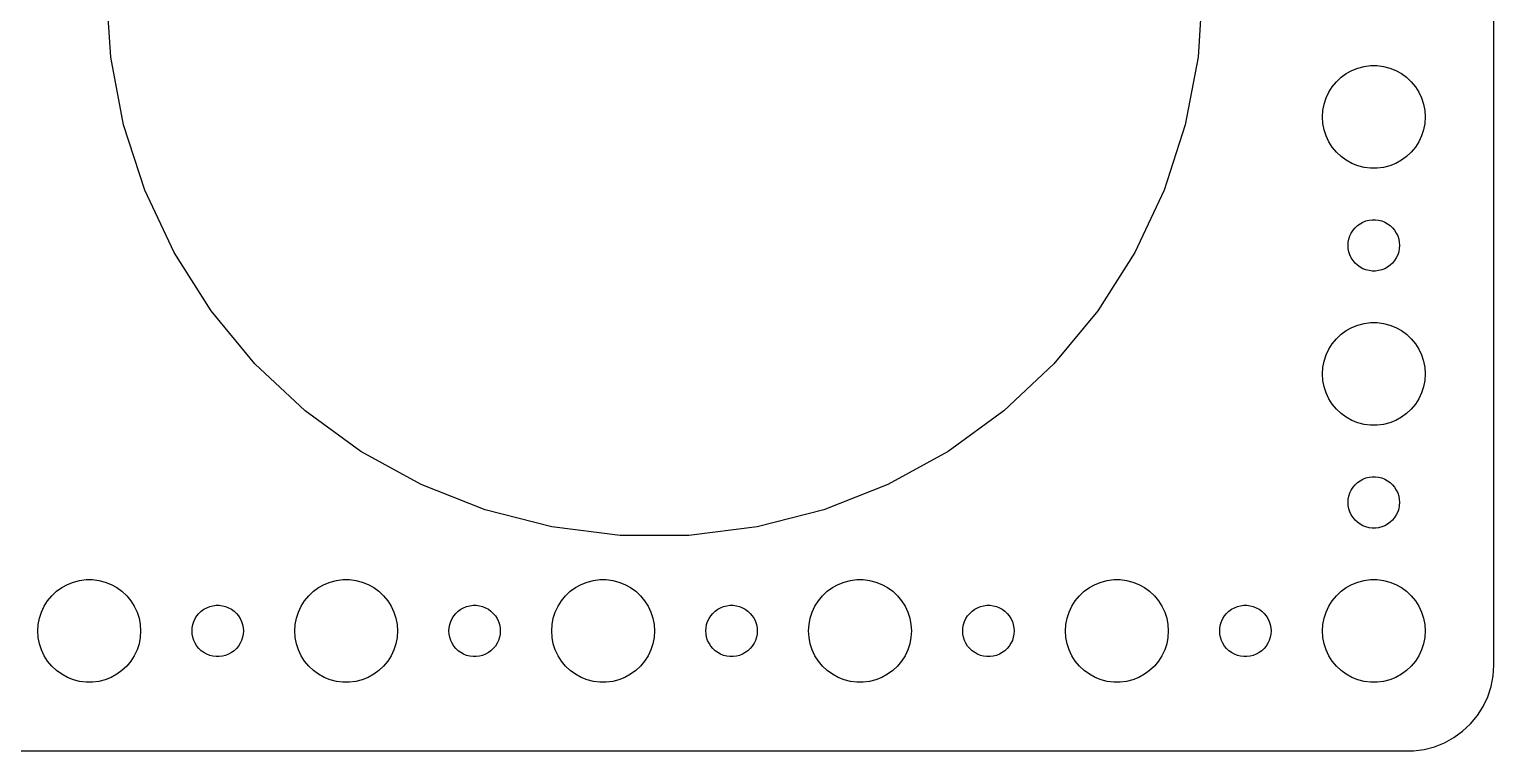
# Model space of a CAD drawing. Header units: metres. Extents: x -187 to 187, y -44 to 44.
# Drawn here: x 101.5 to 187, y -44.5 to -2.4 of the extents above; entities that cross this region are included whole.
import ezdxf

# ---------------------------------------------------------------- set-up
doc = ezdxf.new("R2010")
doc.units = ezdxf.units.M

msp = doc.modelspace()

# ---------------------------------------------------------------- linework, layer by layer
for p, q in [((187, -39.5), (187, 39.5)), ((106.252, -4.01065), (106, 0)), ((170, 0), (169.748, -4.01065)), ((107.005, -7.95807), (106.252, -4.01065)), ((169.748, -4.01065), (168.995, -7.95807)), ((178.088, -5.18845), (178.393, -4.96701)), ((178.393, -4.96701), (178.723, -4.78551)), ((178.723, -4.78551), (179.073, -4.64682)), ((179.073, -4.64682), (179.438, -4.55313)), ((179.438, -4.55313), (179.812, -4.50591)), ((179.812, -4.50591), (180.188, -4.50591)), ((180.188, -4.50591), (180.562, -4.55313)), ((180.562, -4.55313), (180.927, -4.64682)), ((180.927, -4.64682), (181.277, -4.78551)), ((181.277, -4.78551), (181.607, -4.96701)), ((181.607, -4.96701), (181.912, -5.18845)), ((177.371, -6.05473), (177.573, -5.73663)), ((177.573, -5.73663), (177.813, -5.44635)), ((177.813, -5.44635), (178.088, -5.18845)), ((181.912, -5.18845), (182.187, -5.44635)), ((182.187, -5.44635), (182.427, -5.73663)), ((182.427, -5.73663), (182.629, -6.05473)), ((177.024, -7.12399), (177.094, -6.75392)), ((177.094, -6.75392), (177.211, -6.39561)), ((177.211, -6.39561), (177.371, -6.05473)), ((182.629, -6.05473), (182.789, -6.39561)), ((182.789, -6.39561), (182.906, -6.75392)), ((182.906, -6.75392), (182.976, -7.12399)), ((177, -7.5), (177.024, -7.12399)), ((177.024, -7.87599), (177, -7.5)), ((182.976, -7.12399), (183, -7.5)), ((183, -7.5), (182.976, -7.87599)), ((108.247, -11.78), (107.005, -7.95807)), ((168.995, -7.95807), (167.753, -11.78)), ((177.094, -8.24606), (177.024, -7.87599)), ((177.211, -8.60437), (177.094, -8.24606)), ((182.906, -8.24606), (182.789, -8.60437)), ((182.976, -7.87599), (182.906, -8.24606)), ((177.371, -8.94525), (177.211, -8.60437)), ((177.573, -9.26335), (177.371, -8.94525)), ((177.813, -9.55363), (177.573, -9.26335)), ((182.427, -9.26335), (182.187, -9.55363)), ((182.629, -8.94525), (182.427, -9.26335)), ((182.789, -8.60437), (182.629, -8.94525)), ((178.088, -9.81154), (177.813, -9.55363)), ((178.393, -10.033), (178.088, -9.81154)), ((178.723, -10.2145), (178.393, -10.033)), ((179.073, -10.3532), (178.723, -10.2145)), ((181.277, -10.2145), (180.927, -10.3532)), ((181.607, -10.033), (181.277, -10.2145)), ((181.912, -9.81154), (181.607, -10.033)), ((182.187, -9.55363), (181.912, -9.81154)), ((179.438, -10.4469), (179.073, -10.3532)), ((179.812, -10.4941), (179.438, -10.4469)), ((180.188, -10.4941), (179.812, -10.4941)), ((180.562, -10.4469), (180.188, -10.4941)), ((180.927, -10.3532), (180.562, -10.4469)), ((109.958, -15.4161), (108.247, -11.78)), ((167.753, -11.78), (166.042, -15.4161)), ((179.196, -13.7335), (179.361, -13.6427)), ((179.361, -13.6427), (179.536, -13.5734)), ((179.536, -13.5734), (179.719, -13.5266)), ((179.719, -13.5266), (179.906, -13.5029)), ((179.906, -13.5029), (180.094, -13.5029)), ((180.094, -13.5029), (180.281, -13.5266)), ((180.281, -13.5266), (180.464, -13.5734)), ((180.464, -13.5734), (180.639, -13.6427)), ((180.639, -13.6427), (180.804, -13.7335)), ((178.547, -14.627), (178.605, -14.4478)), ((178.605, -14.4478), (178.686, -14.2774)), ((178.686, -14.2774), (178.786, -14.1183)), ((178.786, -14.1183), (178.907, -13.9732)), ((178.907, -13.9732), (179.044, -13.8442)), ((179.044, -13.8442), (179.196, -13.7335)), ((180.804, -13.7335), (180.956, -13.8442)), ((180.956, -13.8442), (181.093, -13.9732)), ((181.093, -13.9732), (181.214, -14.1183)), ((181.214, -14.1183), (181.314, -14.2774)), ((181.314, -14.2774), (181.395, -14.4478)), ((181.395, -14.4478), (181.453, -14.627)), ((178.5, -15), (178.512, -14.812)), ((178.512, -15.188), (178.5, -15)), ((178.512, -14.812), (178.547, -14.627)), ((178.547, -15.373), (178.512, -15.188)), ((178.605, -15.5522), (178.547, -15.373)), ((181.453, -15.373), (181.395, -15.5522)), ((181.453, -14.627), (181.488, -14.812)), ((181.488, -15.188), (181.453, -15.373)), ((181.488, -14.812), (181.5, -15)), ((181.5, -15), (181.488, -15.188)), ((112.111, -18.8091), (109.958, -15.4161)), ((166.042, -15.4161), (163.889, -18.8091)), ((178.686, -15.7226), (178.605, -15.5522)), ((178.786, -15.8817), (178.686, -15.7226)), ((178.907, -16.0268), (178.786, -15.8817)), ((179.044, -16.1558), (178.907, -16.0268)), ((179.196, -16.2665), (179.044, -16.1558)), ((180.956, -16.1558), (180.804, -16.2665)), ((181.093, -16.0268), (180.956, -16.1558)), ((181.214, -15.8817), (181.093, -16.0268)), ((181.314, -15.7226), (181.214, -15.8817)), ((181.395, -15.5522), (181.314, -15.7226)), ((179.361, -16.3572), (179.196, -16.2665)), ((179.536, -16.4266), (179.361, -16.3572)), ((179.719, -16.4734), (179.536, -16.4266)), ((179.906, -16.497), (179.719, -16.4734)), ((180.094, -16.497), (179.906, -16.497)), ((180.281, -16.4734), (180.094, -16.497)), ((180.464, -16.4266), (180.281, -16.4734)), ((180.639, -16.3572), (180.464, -16.4266)), ((180.804, -16.2665), (180.639, -16.3572)), ((114.673, -21.9055), (112.111, -18.8091)), ((163.889, -18.8091), (161.327, -21.9055)), ((178.723, -19.7855), (179.073, -19.6468)), ((179.073, -19.6468), (179.438, -19.5531)), ((179.438, -19.5531), (179.812, -19.5059)), ((179.812, -19.5059), (180.188, -19.5059)), ((180.188, -19.5059), (180.562, -19.5531)), ((180.562, -19.5531), (180.927, -19.6468)), ((180.927, -19.6468), (181.277, -19.7855)), ((177.573, -20.7366), (177.813, -20.4464)), ((177.813, -20.4464), (178.088, -20.1884)), ((178.088, -20.1884), (178.393, -19.967)), ((178.393, -19.967), (178.723, -19.7855)), ((181.277, -19.7855), (181.607, -19.967)), ((181.607, -19.967), (181.912, -20.1884)), ((181.912, -20.1884), (182.187, -20.4464)), ((182.187, -20.4464), (182.427, -20.7366)), ((177.211, -21.3956), (177.371, -21.0547)), ((177.371, -21.0547), (177.573, -20.7366)), ((182.427, -20.7366), (182.629, -21.0547)), ((182.629, -21.0547), (182.789, -21.3956)), ((117.602, -24.6564), (114.673, -21.9055)), ((161.327, -21.9055), (158.398, -24.6564)), ((177, -22.5), (177.024, -22.124)), ((177.024, -22.124), (177.094, -21.7539)), ((177.094, -21.7539), (177.211, -21.3956)), ((182.789, -21.3956), (182.906, -21.7539)), ((182.906, -21.7539), (182.976, -22.124)), ((182.976, -22.124), (183, -22.5)), ((177.024, -22.876), (177, -22.5)), ((177.094, -23.2461), (177.024, -22.876)), ((182.976, -22.876), (182.906, -23.2461)), ((183, -22.5), (182.976, -22.876)), ((177.211, -23.6044), (177.094, -23.2461)), ((177.371, -23.9453), (177.211, -23.6044)), ((182.789, -23.6044), (182.629, -23.9453)), ((182.906, -23.2461), (182.789, -23.6044)), ((120.854, -27.0185), (117.602, -24.6564)), ((158.398, -24.6564), (155.146, -27.0185)), ((177.573, -24.2634), (177.371, -23.9453)), ((177.813, -24.5536), (177.573, -24.2634)), ((178.088, -24.8115), (177.813, -24.5536)), ((182.187, -24.5536), (181.912, -24.8115)), ((182.427, -24.2634), (182.187, -24.5536)), ((182.629, -23.9453), (182.427, -24.2634)), ((178.393, -25.033), (178.088, -24.8115)), ((178.723, -25.2145), (178.393, -25.033)), ((179.073, -25.3532), (178.723, -25.2145)), ((179.438, -25.4469), (179.073, -25.3532)), ((179.812, -25.4941), (179.438, -25.4469)), ((180.188, -25.4941), (179.812, -25.4941)), ((180.562, -25.4469), (180.188, -25.4941)), ((180.927, -25.3532), (180.562, -25.4469)), ((181.277, -25.2145), (180.927, -25.3532)), ((181.607, -25.033), (181.277, -25.2145)), ((181.912, -24.8115), (181.607, -25.033)), ((124.375, -28.9545), (120.854, -27.0185)), ((155.146, -27.0185), (151.625, -28.9545)), ((128.111, -30.4338), (124.375, -28.9545)), ((151.625, -28.9545), (147.889, -30.4338)), ((178.786, -29.1183), (178.907, -28.9732)), ((178.907, -28.9732), (179.044, -28.8442)), ((179.044, -28.8442), (179.196, -28.7335)), ((179.196, -28.7335), (179.361, -28.6427)), ((179.361, -28.6427), (179.536, -28.5734)), ((179.536, -28.5734), (179.719, -28.5266)), ((179.719, -28.5266), (179.906, -28.503)), ((179.906, -28.503), (180.094, -28.503)), ((180.094, -28.503), (180.281, -28.5266)), ((180.281, -28.5266), (180.464, -28.5734)), ((180.464, -28.5734), (180.639, -28.6427)), ((180.639, -28.6427), (180.804, -28.7335)), ((180.804, -28.7335), (180.956, -28.8442)), ((180.956, -28.8442), (181.093, -28.9732)), ((181.093, -28.9732), (181.214, -29.1183)), ((178.5, -30), (178.512, -29.812)), ((178.512, -29.812), (178.547, -29.627)), ((178.547, -29.627), (178.605, -29.4478)), ((178.605, -29.4478), (178.686, -29.2774)), ((178.686, -29.2774), (178.786, -29.1183)), ((181.214, -29.1183), (181.314, -29.2774)), ((181.314, -29.2774), (181.395, -29.4478)), ((181.395, -29.4478), (181.453, -29.627)), ((181.453, -29.627), (181.488, -29.812)), ((181.488, -29.812), (181.5, -30)), ((132.004, -31.4332), (128.111, -30.4338)), ((147.889, -30.4338), (143.996, -31.4332)), ((178.512, -30.188), (178.5, -30)), ((178.547, -30.373), (178.512, -30.188)), ((178.605, -30.5522), (178.547, -30.373)), ((178.686, -30.7226), (178.605, -30.5522)), ((178.786, -30.8817), (178.686, -30.7226)), ((181.314, -30.7226), (181.214, -30.8817)), ((181.395, -30.5522), (181.314, -30.7226)), ((181.453, -30.373), (181.395, -30.5522)), ((181.488, -30.188), (181.453, -30.373)), ((181.5, -30), (181.488, -30.188)), ((135.991, -31.9368), (132.004, -31.4332)), ((143.996, -31.4332), (140.009, -31.9368)), ((178.907, -31.0268), (178.786, -30.8817)), ((179.044, -31.1558), (178.907, -31.0268)), ((179.196, -31.2665), (179.044, -31.1558)), ((179.361, -31.3572), (179.196, -31.2665)), ((179.536, -31.4266), (179.361, -31.3572)), ((179.719, -31.4734), (179.536, -31.4266)), ((179.906, -31.497), (179.719, -31.4734)), ((180.094, -31.497), (179.906, -31.497)), ((180.281, -31.4734), (180.094, -31.497)), ((180.464, -31.4266), (180.281, -31.4734)), ((180.639, -31.3572), (180.464, -31.4266)), ((180.804, -31.2665), (180.639, -31.3572)), ((180.956, -31.1558), (180.804, -31.2665)), ((181.093, -31.0268), (180.956, -31.1558)), ((181.214, -30.8817), (181.093, -31.0268)), ((140.009, -31.9368), (135.991, -31.9368)), ((103.088, -35.1885), (103.393, -34.967)), ((103.393, -34.967), (103.723, -34.7855)), ((103.723, -34.7855), (104.073, -34.6468)), ((104.073, -34.6468), (104.438, -34.5531)), ((104.438, -34.5531), (104.812, -34.5059)), ((104.812, -34.5059), (105.188, -34.5059)), ((105.188, -34.5059), (105.562, -34.5531)), ((105.562, -34.5531), (105.927, -34.6468)), ((105.927, -34.6468), (106.277, -34.7855)), ((106.277, -34.7855), (106.607, -34.967)), ((106.607, -34.967), (106.912, -35.1885)), ((118.088, -35.1885), (118.393, -34.967)), ((118.393, -34.967), (118.723, -34.7855)), ((118.723, -34.7855), (119.073, -34.6468)), ((119.073, -34.6468), (119.438, -34.5531)), ((119.438, -34.5531), (119.812, -34.5059)), ((119.812, -34.5059), (120.188, -34.5059)), ((120.188, -34.5059), (120.562, -34.5531)), ((120.562, -34.5531), (120.927, -34.6468)), ((120.927, -34.6468), (121.277, -34.7855)), ((121.277, -34.7855), (121.607, -34.967)), ((121.607, -34.967), (121.912, -35.1885)), ((133.088, -35.1885), (133.393, -34.967)), ((133.393, -34.967), (133.723, -34.7855)), ((133.723, -34.7855), (134.073, -34.6468)), ((134.073, -34.6468), (134.438, -34.5531)), ((134.438, -34.5531), (134.812, -34.5059)), ((134.812, -34.5059), (135.188, -34.5059)), ((135.188, -34.5059), (135.562, -34.5531)), ((135.562, -34.5531), (135.927, -34.6468)), ((135.927, -34.6468), (136.277, -34.7855)), ((136.277, -34.7855), (136.607, -34.967)), ((136.607, -34.967), (136.912, -35.1885)), ((148.088, -35.1885), (148.393, -34.967)), ((148.393, -34.967), (148.723, -34.7855)), ((148.723, -34.7855), (149.073, -34.6468)), ((149.073, -34.6468), (149.438, -34.5531)), ((149.438, -34.5531), (149.812, -34.5059)), ((149.812, -34.5059), (150.188, -34.5059)), ((150.188, -34.5059), (150.562, -34.5531)), ((150.562, -34.5531), (150.927, -34.6468)), ((150.927, -34.6468), (151.277, -34.7855)), ((151.277, -34.7855), (151.607, -34.967)), ((151.607, -34.967), (151.912, -35.1885)), ((163.088, -35.1885), (163.393, -34.967)), ((163.393, -34.967), (163.723, -34.7855)), ((163.723, -34.7855), (164.073, -34.6468)), ((164.073, -34.6468), (164.438, -34.5531)), ((164.438, -34.5531), (164.812, -34.5059)), ((164.812, -34.5059), (165.188, -34.5059)), ((165.188, -34.5059), (165.562, -34.5531)), ((165.562, -34.5531), (165.927, -34.6468)), ((165.927, -34.6468), (166.277, -34.7855)), ((166.277, -34.7855), (166.607, -34.967)), ((166.607, -34.967), (166.912, -35.1885)), ((178.088, -35.1885), (178.393, -34.967)), ((178.393, -34.967), (178.723, -34.7855)), ((178.723, -34.7855), (179.073, -34.6468)), ((179.073, -34.6468), (179.438, -34.5531)), ((179.438, -34.5531), (179.812, -34.5059)), ((179.812, -34.5059), (180.188, -34.5059)), ((180.188, -34.5059), (180.562, -34.5531)), ((180.562, -34.5531), (180.927, -34.6468)), ((180.927, -34.6468), (181.277, -34.7855)), ((181.277, -34.7855), (181.607, -34.967)), ((181.607, -34.967), (181.912, -35.1885)), ((102.371, -36.0547), (102.573, -35.7366)), ((102.573, -35.7366), (102.813, -35.4464)), ((102.813, -35.4464), (103.088, -35.1885)), ((106.912, -35.1885), (107.187, -35.4464)), ((107.187, -35.4464), (107.427, -35.7366)), ((107.427, -35.7366), (107.629, -36.0547)), ((117.371, -36.0547), (117.573, -35.7366)), ((117.573, -35.7366), (117.813, -35.4464)), ((117.813, -35.4464), (118.088, -35.1885)), ((121.912, -35.1885), (122.187, -35.4464)), ((122.187, -35.4464), (122.427, -35.7366)), ((122.427, -35.7366), (122.629, -36.0547)), ((132.371, -36.0547), (132.573, -35.7366)), ((132.573, -35.7366), (132.813, -35.4464)), ((132.813, -35.4464), (133.088, -35.1885)), ((136.912, -35.1885), (137.187, -35.4464)), ((137.187, -35.4464), (137.427, -35.7366)), ((137.427, -35.7366), (137.629, -36.0547)), ((147.371, -36.0547), (147.573, -35.7366)), ((147.573, -35.7366), (147.813, -35.4464)), ((147.813, -35.4464), (148.088, -35.1885)), ((151.912, -35.1885), (152.187, -35.4464)), ((152.187, -35.4464), (152.427, -35.7366)), ((152.427, -35.7366), (152.629, -36.0547)), ((162.371, -36.0547), (162.573, -35.7366)), ((162.573, -35.7366), (162.813, -35.4464)), ((162.813, -35.4464), (163.088, -35.1885)), ((166.912, -35.1885), (167.187, -35.4464)), ((167.187, -35.4464), (167.427, -35.7366)), ((167.427, -35.7366), (167.629, -36.0547)), ((177.371, -36.0547), (177.573, -35.7366)), ((177.573, -35.7366), (177.813, -35.4464)), ((177.813, -35.4464), (178.088, -35.1885)), ((181.912, -35.1885), (182.187, -35.4464)), ((182.187, -35.4464), (182.427, -35.7366)), ((182.427, -35.7366), (182.629, -36.0547)), ((102.024, -37.124), (102.094, -36.7539)), ((102.094, -36.7539), (102.211, -36.3956)), ((102.211, -36.3956), (102.371, -36.0547)), ((107.629, -36.0547), (107.789, -36.3956)), ((107.789, -36.3956), (107.906, -36.7539)), ((107.906, -36.7539), (107.976, -37.124)), ((111.186, -36.7774), (111.286, -36.6183)), ((111.286, -36.6183), (111.407, -36.4732)), ((111.407, -36.4732), (111.544, -36.3442)), ((111.544, -36.3442), (111.696, -36.2335)), ((111.696, -36.2335), (111.861, -36.1428)), ((111.861, -36.1428), (112.036, -36.0734)), ((112.036, -36.0734), (112.219, -36.0266)), ((112.219, -36.0266), (112.406, -36.003)), ((112.406, -36.003), (112.594, -36.003)), ((112.594, -36.003), (112.781, -36.0266)), ((112.781, -36.0266), (112.964, -36.0734)), ((112.964, -36.0734), (113.139, -36.1428)), ((113.139, -36.1428), (113.304, -36.2335)), ((113.304, -36.2335), (113.456, -36.3442)), ((113.456, -36.3442), (113.593, -36.4732)), ((113.593, -36.4732), (113.714, -36.6183)), ((113.714, -36.6183), (113.814, -36.7774)), ((117.024, -37.124), (117.094, -36.7539)), ((117.094, -36.7539), (117.211, -36.3956)), ((117.211, -36.3956), (117.371, -36.0547)), ((122.629, -36.0547), (122.789, -36.3956)), ((122.789, -36.3956), (122.906, -36.7539)), ((122.906, -36.7539), (122.976, -37.124)), ((126.186, -36.7774), (126.286, -36.6183)), ((126.286, -36.6183), (126.407, -36.4732)), ((126.407, -36.4732), (126.544, -36.3442)), ((126.544, -36.3442), (126.696, -36.2335)), ((126.696, -36.2335), (126.861, -36.1428)), ((126.861, -36.1428), (127.036, -36.0734)), ((127.036, -36.0734), (127.219, -36.0266)), ((127.219, -36.0266), (127.406, -36.003)), ((127.406, -36.003), (127.594, -36.003)), ((127.594, -36.003), (127.781, -36.0266)), ((127.781, -36.0266), (127.964, -36.0734)), ((127.964, -36.0734), (128.139, -36.1428)), ((128.139, -36.1428), (128.304, -36.2335)), ((128.304, -36.2335), (128.456, -36.3442)), ((128.456, -36.3442), (128.593, -36.4732)), ((128.593, -36.4732), (128.714, -36.6183)), ((128.714, -36.6183), (128.814, -36.7774)), ((132.024, -37.124), (132.094, -36.7539)), ((132.094, -36.7539), (132.211, -36.3956)), ((132.211, -36.3956), (132.371, -36.0547)), ((137.629, -36.0547), (137.789, -36.3956)), ((137.789, -36.3956), (137.906, -36.7539)), ((137.906, -36.7539), (137.976, -37.124)), ((141.186, -36.7774), (141.286, -36.6183)), ((141.286, -36.6183), (141.407, -36.4732)), ((141.407, -36.4732), (141.544, -36.3442)), ((141.544, -36.3442), (141.696, -36.2335)), ((141.696, -36.2335), (141.861, -36.1428)), ((141.861, -36.1428), (142.036, -36.0734)), ((142.036, -36.0734), (142.219, -36.0266)), ((142.219, -36.0266), (142.406, -36.003)), ((142.406, -36.003), (142.594, -36.003)), ((142.594, -36.003), (142.781, -36.0266)), ((142.781, -36.0266), (142.964, -36.0734)), ((142.964, -36.0734), (143.139, -36.1428)), ((143.139, -36.1428), (143.304, -36.2335)), ((143.304, -36.2335), (143.456, -36.3442)), ((143.456, -36.3442), (143.593, -36.4732)), ((143.593, -36.4732), (143.714, -36.6183)), ((143.714, -36.6183), (143.814, -36.7774)), ((147.024, -37.124), (147.094, -36.7539)), ((147.094, -36.7539), (147.211, -36.3956)), ((147.211, -36.3956), (147.371, -36.0547)), ((152.629, -36.0547), (152.789, -36.3956)), ((152.789, -36.3956), (152.906, -36.7539)), ((152.906, -36.7539), (152.976, -37.124)), ((156.186, -36.7774), (156.286, -36.6183)), ((156.286, -36.6183), (156.407, -36.4732)), ((156.407, -36.4732), (156.544, -36.3442)), ((156.544, -36.3442), (156.696, -36.2335)), ((156.696, -36.2335), (156.861, -36.1428)), ((156.861, -36.1428), (157.036, -36.0734)), ((157.036, -36.0734), (157.219, -36.0266)), ((157.219, -36.0266), (157.406, -36.003)), ((157.406, -36.003), (157.594, -36.003)), ((157.594, -36.003), (157.781, -36.0266)), ((157.781, -36.0266), (157.964, -36.0734)), ((157.964, -36.0734), (158.139, -36.1428)), ((158.139, -36.1428), (158.304, -36.2335)), ((158.304, -36.2335), (158.456, -36.3442)), ((158.456, -36.3442), (158.593, -36.4732)), ((158.593, -36.4732), (158.714, -36.6183)), ((158.714, -36.6183), (158.814, -36.7774)), ((162.024, -37.124), (162.094, -36.7539)), ((162.094, -36.7539), (162.211, -36.3956)), ((162.211, -36.3956), (162.371, -36.0547)), ((167.629, -36.0547), (167.789, -36.3956)), ((167.789, -36.3956), (167.906, -36.7539)), ((167.906, -36.7539), (167.976, -37.124)), ((171.186, -36.7774), (171.286, -36.6183)), ((171.286, -36.6183), (171.407, -36.4732)), ((171.407, -36.4732), (171.544, -36.3442)), ((171.544, -36.3442), (171.696, -36.2335)), ((171.696, -36.2335), (171.861, -36.1428)), ((171.861, -36.1428), (172.036, -36.0734)), ((172.036, -36.0734), (172.219, -36.0266)), ((172.219, -36.0266), (172.406, -36.003)), ((172.406, -36.003), (172.594, -36.003)), ((172.594, -36.003), (172.781, -36.0266)), ((172.781, -36.0266), (172.964, -36.0734)), ((172.964, -36.0734), (173.139, -36.1428)), ((173.139, -36.1428), (173.304, -36.2335)), ((173.304, -36.2335), (173.456, -36.3442)), ((173.456, -36.3442), (173.593, -36.4732)), ((173.593, -36.4732), (173.714, -36.6183)), ((173.714, -36.6183), (173.814, -36.7774)), ((177.024, -37.124), (177.094, -36.7539)), ((177.094, -36.7539), (177.211, -36.3956)), ((177.211, -36.3956), (177.371, -36.0547)), ((182.629, -36.0547), (182.789, -36.3956)), ((182.789, -36.3956), (182.906, -36.7539)), ((182.906, -36.7539), (182.976, -37.124)), ((102, -37.5), (102.024, -37.124)), ((102.024, -37.876), (102, -37.5)), ((107.976, -37.124), (108, -37.5)), ((108, -37.5), (107.976, -37.876)), ((111, -37.5), (111.012, -37.312)), ((111.012, -37.688), (111, -37.5)), ((111.012, -37.312), (111.047, -37.127)), ((111.047, -37.127), (111.105, -36.9478)), ((111.105, -36.9478), (111.186, -36.7774)), ((113.814, -36.7774), (113.895, -36.9478)), ((113.895, -36.9478), (113.953, -37.127)), ((113.953, -37.127), (113.988, -37.312)), ((113.988, -37.312), (114, -37.5)), ((114, -37.5), (113.988, -37.688)), ((117, -37.5), (117.024, -37.124)), ((117.024, -37.876), (117, -37.5)), ((122.976, -37.124), (123, -37.5)), ((123, -37.5), (122.976, -37.876)), ((126, -37.5), (126.012, -37.312)), ((126.012, -37.688), (126, -37.5)), ((126.012, -37.312), (126.047, -37.127)), ((126.047, -37.127), (126.105, -36.9478)), ((126.105, -36.9478), (126.186, -36.7774)), ((128.814, -36.7774), (128.895, -36.9478)), ((128.895, -36.9478), (128.953, -37.127)), ((128.953, -37.127), (128.988, -37.312)), ((128.988, -37.312), (129, -37.5)), ((129, -37.5), (128.988, -37.688)), ((132, -37.5), (132.024, -37.124)), ((132.024, -37.876), (132, -37.5)), ((137.976, -37.124), (138, -37.5)), ((138, -37.5), (137.976, -37.876)), ((141, -37.5), (141.012, -37.312)), ((141.012, -37.688), (141, -37.5)), ((141.012, -37.312), (141.047, -37.127)), ((141.047, -37.127), (141.105, -36.9478)), ((141.105, -36.9478), (141.186, -36.7774)), ((143.814, -36.7774), (143.895, -36.9478)), ((143.895, -36.9478), (143.953, -37.127)), ((143.953, -37.127), (143.988, -37.312)), ((143.988, -37.312), (144, -37.5)), ((144, -37.5), (143.988, -37.688)), ((147, -37.5), (147.024, -37.124)), ((147.024, -37.876), (147, -37.5)), ((152.976, -37.124), (153, -37.5)), ((153, -37.5), (152.976, -37.876)), ((156, -37.5), (156.012, -37.312)), ((156.012, -37.688), (156, -37.5)), ((156.012, -37.312), (156.047, -37.127)), ((156.047, -37.127), (156.105, -36.9478)), ((156.105, -36.9478), (156.186, -36.7774)), ((158.814, -36.7774), (158.895, -36.9478)), ((158.895, -36.9478), (158.953, -37.127)), ((158.953, -37.127), (158.988, -37.312)), ((158.988, -37.312), (159, -37.5)), ((159, -37.5), (158.988, -37.688)), ((162, -37.5), (162.024, -37.124)), ((162.024, -37.876), (162, -37.5)), ((167.976, -37.124), (168, -37.5)), ((168, -37.5), (167.976, -37.876)), ((171, -37.5), (171.012, -37.312)), ((171.012, -37.688), (171, -37.5)), ((171.012, -37.312), (171.047, -37.127)), ((171.047, -37.127), (171.105, -36.9478)), ((171.105, -36.9478), (171.186, -36.7774)), ((173.814, -36.7774), (173.895, -36.9478)), ((173.895, -36.9478), (173.953, -37.127)), ((173.953, -37.127), (173.988, -37.312)), ((173.988, -37.312), (174, -37.5)), ((174, -37.5), (173.988, -37.688)), ((177, -37.5), (177.024, -37.124)), ((177.024, -37.876), (177, -37.5)), ((182.976, -37.124), (183, -37.5)), ((183, -37.5), (182.976, -37.876)), ((102.094, -38.2461), (102.024, -37.876)), ((102.211, -38.6044), (102.094, -38.2461)), ((107.906, -38.2461), (107.789, -38.6044)), ((107.976, -37.876), (107.906, -38.2461)), ((111.047, -37.873), (111.012, -37.688)), ((111.105, -38.0522), (111.047, -37.873)), ((111.186, -38.2226), (111.105, -38.0522)), ((111.286, -38.3817), (111.186, -38.2226)), ((111.407, -38.5268), (111.286, -38.3817)), ((113.714, -38.3817), (113.593, -38.5268)), ((113.814, -38.2226), (113.714, -38.3817)), ((113.895, -38.0522), (113.814, -38.2226)), ((113.953, -37.873), (113.895, -38.0522)), ((113.988, -37.688), (113.953, -37.873)), ((117.094, -38.2461), (117.024, -37.876)), ((117.211, -38.6044), (117.094, -38.2461)), ((122.906, -38.2461), (122.789, -38.6044)), ((122.976, -37.876), (122.906, -38.2461)), ((126.047, -37.873), (126.012, -37.688)), ((126.105, -38.0522), (126.047, -37.873)), ((126.186, -38.2226), (126.105, -38.0522)), ((126.286, -38.3817), (126.186, -38.2226)), ((126.407, -38.5268), (126.286, -38.3817)), ((128.714, -38.3817), (128.593, -38.5268)), ((128.814, -38.2226), (128.714, -38.3817)), ((128.895, -38.0522), (128.814, -38.2226)), ((128.953, -37.873), (128.895, -38.0522)), ((128.988, -37.688), (128.953, -37.873)), ((132.094, -38.2461), (132.024, -37.876)), ((132.211, -38.6044), (132.094, -38.2461)), ((137.906, -38.2461), (137.789, -38.6044)), ((137.976, -37.876), (137.906, -38.2461)), ((141.047, -37.873), (141.012, -37.688)), ((141.105, -38.0522), (141.047, -37.873)), ((141.186, -38.2226), (141.105, -38.0522)), ((141.286, -38.3817), (141.186, -38.2226)), ((141.407, -38.5268), (141.286, -38.3817)), ((143.714, -38.3817), (143.593, -38.5268)), ((143.814, -38.2226), (143.714, -38.3817)), ((143.895, -38.0522), (143.814, -38.2226)), ((143.953, -37.873), (143.895, -38.0522)), ((143.988, -37.688), (143.953, -37.873)), ((147.094, -38.2461), (147.024, -37.876)), ((147.211, -38.6044), (147.094, -38.2461)), ((152.906, -38.2461), (152.789, -38.6044)), ((152.976, -37.876), (152.906, -38.2461)), ((156.047, -37.873), (156.012, -37.688)), ((156.105, -38.0522), (156.047, -37.873)), ((156.186, -38.2226), (156.105, -38.0522)), ((156.286, -38.3817), (156.186, -38.2226)), ((156.407, -38.5268), (156.286, -38.3817)), ((158.714, -38.3817), (158.593, -38.5268)), ((158.814, -38.2226), (158.714, -38.3817)), ((158.895, -38.0522), (158.814, -38.2226)), ((158.953, -37.873), (158.895, -38.0522)), ((158.988, -37.688), (158.953, -37.873)), ((162.094, -38.2461), (162.024, -37.876)), ((162.211, -38.6044), (162.094, -38.2461)), ((167.906, -38.2461), (167.789, -38.6044)), ((167.976, -37.876), (167.906, -38.2461)), ((171.047, -37.873), (171.012, -37.688)), ((171.105, -38.0522), (171.047, -37.873)), ((171.186, -38.2226), (171.105, -38.0522)), ((171.286, -38.3817), (171.186, -38.2226)), ((171.407, -38.5268), (171.286, -38.3817)), ((173.714, -38.3817), (173.593, -38.5268)), ((173.814, -38.2226), (173.714, -38.3817)), ((173.895, -38.0522), (173.814, -38.2226)), ((173.953, -37.873), (173.895, -38.0522)), ((173.988, -37.688), (173.953, -37.873)), ((177.094, -38.2461), (177.024, -37.876)), ((177.211, -38.6044), (177.094, -38.2461)), ((182.906, -38.2461), (182.789, -38.6044)), ((182.976, -37.876), (182.906, -38.2461)), ((102.371, -38.9453), (102.211, -38.6044)), ((102.573, -39.2634), (102.371, -38.9453)), ((102.813, -39.5536), (102.573, -39.2634)), ((107.427, -39.2634), (107.187, -39.5536)), ((107.629, -38.9453), (107.427, -39.2634)), ((107.789, -38.6044), (107.629, -38.9453)), ((111.544, -38.6558), (111.407, -38.5268)), ((111.696, -38.7665), (111.544, -38.6558)), ((111.861, -38.8572), (111.696, -38.7665)), ((112.036, -38.9266), (111.861, -38.8572)), ((112.219, -38.9734), (112.036, -38.9266)), ((112.406, -38.997), (112.219, -38.9734)), ((112.594, -38.997), (112.406, -38.997)), ((112.781, -38.9734), (112.594, -38.997)), ((112.964, -38.9266), (112.781, -38.9734)), ((113.139, -38.8572), (112.964, -38.9266)), ((113.304, -38.7665), (113.139, -38.8572)), ((113.456, -38.6558), (113.304, -38.7665)), ((113.593, -38.5268), (113.456, -38.6558)), ((117.371, -38.9453), (117.211, -38.6044)), ((117.573, -39.2634), (117.371, -38.9453)), ((117.813, -39.5536), (117.573, -39.2634)), ((122.427, -39.2634), (122.187, -39.5536)), ((122.629, -38.9453), (122.427, -39.2634)), ((122.789, -38.6044), (122.629, -38.9453)), ((126.544, -38.6558), (126.407, -38.5268)), ((126.696, -38.7665), (126.544, -38.6558)), ((126.861, -38.8572), (126.696, -38.7665)), ((127.036, -38.9266), (126.861, -38.8572)), ((127.219, -38.9734), (127.036, -38.9266)), ((127.406, -38.997), (127.219, -38.9734)), ((127.594, -38.997), (127.406, -38.997)), ((127.781, -38.9734), (127.594, -38.997)), ((127.964, -38.9266), (127.781, -38.9734)), ((128.139, -38.8572), (127.964, -38.9266)), ((128.304, -38.7665), (128.139, -38.8572)), ((128.456, -38.6558), (128.304, -38.7665)), ((128.593, -38.5268), (128.456, -38.6558)), ((132.371, -38.9453), (132.211, -38.6044)), ((132.573, -39.2634), (132.371, -38.9453)), ((132.813, -39.5536), (132.573, -39.2634)), ((137.427, -39.2634), (137.187, -39.5536)), ((137.629, -38.9453), (137.427, -39.2634)), ((137.789, -38.6044), (137.629, -38.9453)), ((141.544, -38.6558), (141.407, -38.5268)), ((141.696, -38.7665), (141.544, -38.6558)), ((141.861, -38.8572), (141.696, -38.7665)), ((142.036, -38.9266), (141.861, -38.8572)), ((142.219, -38.9734), (142.036, -38.9266)), ((142.406, -38.997), (142.219, -38.9734)), ((142.594, -38.997), (142.406, -38.997)), ((142.781, -38.9734), (142.594, -38.997)), ((142.964, -38.9266), (142.781, -38.9734)), ((143.139, -38.8572), (142.964, -38.9266)), ((143.304, -38.7665), (143.139, -38.8572)), ((143.456, -38.6558), (143.304, -38.7665)), ((143.593, -38.5268), (143.456, -38.6558)), ((147.371, -38.9453), (147.211, -38.6044)), ((147.573, -39.2634), (147.371, -38.9453)), ((147.813, -39.5536), (147.573, -39.2634)), ((152.427, -39.2634), (152.187, -39.5536)), ((152.629, -38.9453), (152.427, -39.2634)), ((152.789, -38.6044), (152.629, -38.9453)), ((156.544, -38.6558), (156.407, -38.5268)), ((156.696, -38.7665), (156.544, -38.6558)), ((156.861, -38.8572), (156.696, -38.7665)), ((157.036, -38.9266), (156.861, -38.8572)), ((157.219, -38.9734), (157.036, -38.9266)), ((157.406, -38.997), (157.219, -38.9734)), ((157.594, -38.997), (157.406, -38.997)), ((157.781, -38.9734), (157.594, -38.997)), ((157.964, -38.9266), (157.781, -38.9734)), ((158.139, -38.8572), (157.964, -38.9266)), ((158.304, -38.7665), (158.139, -38.8572)), ((158.456, -38.6558), (158.304, -38.7665)), ((158.593, -38.5268), (158.456, -38.6558)), ((162.371, -38.9453), (162.211, -38.6044)), ((162.573, -39.2634), (162.371, -38.9453)), ((162.813, -39.5536), (162.573, -39.2634)), ((167.427, -39.2634), (167.187, -39.5536)), ((167.629, -38.9453), (167.427, -39.2634)), ((167.789, -38.6044), (167.629, -38.9453)), ((171.544, -38.6558), (171.407, -38.5268)), ((171.696, -38.7665), (171.544, -38.6558)), ((171.861, -38.8572), (171.696, -38.7665)), ((172.036, -38.9266), (171.861, -38.8572)), ((172.219, -38.9734), (172.036, -38.9266)), ((172.406, -38.997), (172.219, -38.9734)), ((172.594, -38.997), (172.406, -38.997)), ((172.781, -38.9734), (172.594, -38.997)), ((172.964, -38.9266), (172.781, -38.9734)), ((173.139, -38.8572), (172.964, -38.9266)), ((173.304, -38.7665), (173.139, -38.8572)), ((173.456, -38.6558), (173.304, -38.7665)), ((173.593, -38.5268), (173.456, -38.6558)), ((177.371, -38.9453), (177.211, -38.6044)), ((177.573, -39.2634), (177.371, -38.9453)), ((177.813, -39.5536), (177.573, -39.2634)), ((182.427, -39.2634), (182.187, -39.5536)), ((182.629, -38.9453), (182.427, -39.2634)), ((182.789, -38.6044), (182.629, -38.9453)), ((103.088, -39.8115), (102.813, -39.5536)), ((103.393, -40.033), (103.088, -39.8115)), ((103.723, -40.2145), (103.393, -40.033)), ((106.607, -40.033), (106.277, -40.2145)), ((106.912, -39.8115), (106.607, -40.033)), ((107.187, -39.5536), (106.912, -39.8115)), ((118.088, -39.8115), (117.813, -39.5536)), ((118.393, -40.033), (118.088, -39.8115)), ((118.723, -40.2145), (118.393, -40.033)), ((121.607, -40.033), (121.277, -40.2145)), ((121.912, -39.8115), (121.607, -40.033)), ((122.187, -39.5536), (121.912, -39.8115)), ((133.088, -39.8115), (132.813, -39.5536)), ((133.393, -40.033), (133.088, -39.8115)), ((133.723, -40.2145), (133.393, -40.033)), ((136.607, -40.033), (136.277, -40.2145)), ((136.912, -39.8115), (136.607, -40.033)), ((137.187, -39.5536), (136.912, -39.8115)), ((148.088, -39.8115), (147.813, -39.5536)), ((148.393, -40.033), (148.088, -39.8115)), ((148.723, -40.2145), (148.393, -40.033)), ((151.607, -40.033), (151.277, -40.2145)), ((151.912, -39.8115), (151.607, -40.033)), ((152.187, -39.5536), (151.912, -39.8115)), ((163.088, -39.8115), (162.813, -39.5536)), ((163.393, -40.033), (163.088, -39.8115)), ((163.723, -40.2145), (163.393, -40.033)), ((166.607, -40.033), (166.277, -40.2145)), ((166.912, -39.8115), (166.607, -40.033)), ((167.187, -39.5536), (166.912, -39.8115)), ((178.088, -39.8115), (177.813, -39.5536)), ((178.393, -40.033), (178.088, -39.8115)), ((178.723, -40.2145), (178.393, -40.033)), ((181.607, -40.033), (181.277, -40.2145)), ((181.912, -39.8115), (181.607, -40.033)), ((182.187, -39.5536), (181.912, -39.8115)), ((186.843, -40.7434), (186.961, -40.1267)), ((186.961, -40.1267), (187, -39.5)), ((104.073, -40.3532), (103.723, -40.2145)), ((104.438, -40.4469), (104.073, -40.3532)), ((104.812, -40.4941), (104.438, -40.4469)), ((105.188, -40.4941), (104.812, -40.4941)), ((105.562, -40.4469), (105.188, -40.4941)), ((105.927, -40.3532), (105.562, -40.4469)), ((106.277, -40.2145), (105.927, -40.3532)), ((119.073, -40.3532), (118.723, -40.2145)), ((119.438, -40.4469), (119.073, -40.3532)), ((119.812, -40.4941), (119.438, -40.4469)), ((120.188, -40.4941), (119.812, -40.4941)), ((120.562, -40.4469), (120.188, -40.4941)), ((120.927, -40.3532), (120.562, -40.4469)), ((121.277, -40.2145), (120.927, -40.3532)), ((134.073, -40.3532), (133.723, -40.2145)), ((134.438, -40.4469), (134.073, -40.3532)), ((134.812, -40.4941), (134.438, -40.4469)), ((135.188, -40.4941), (134.812, -40.4941)), ((135.562, -40.4469), (135.188, -40.4941)), ((135.927, -40.3532), (135.562, -40.4469)), ((136.277, -40.2145), (135.927, -40.3532)), ((149.073, -40.3532), (148.723, -40.2145)), ((149.438, -40.4469), (149.073, -40.3532)), ((149.812, -40.4941), (149.438, -40.4469)), ((150.188, -40.4941), (149.812, -40.4941)), ((150.562, -40.4469), (150.188, -40.4941)), ((150.927, -40.3532), (150.562, -40.4469)), ((151.277, -40.2145), (150.927, -40.3532)), ((164.073, -40.3532), (163.723, -40.2145)), ((164.438, -40.4469), (164.073, -40.3532)), ((164.812, -40.4941), (164.438, -40.4469)), ((165.188, -40.4941), (164.812, -40.4941)), ((165.562, -40.4469), (165.188, -40.4941)), ((165.927, -40.3532), (165.562, -40.4469)), ((166.277, -40.2145), (165.927, -40.3532)), ((179.073, -40.3532), (178.723, -40.2145)), ((179.438, -40.4469), (179.073, -40.3532)), ((179.812, -40.4941), (179.438, -40.4469)), ((180.188, -40.4941), (179.812, -40.4941)), ((180.562, -40.4469), (180.188, -40.4941)), ((180.927, -40.3532), (180.562, -40.4469)), ((181.277, -40.2145), (180.927, -40.3532)), ((186.649, -41.3406), (186.843, -40.7434)), ((186.382, -41.9088), (186.649, -41.3406)), ((185.645, -42.9227), (186.045, -42.4389)), ((186.045, -42.4389), (186.382, -41.9088)), ((184.679, -43.7216), (185.187, -43.3526)), ((185.187, -43.3526), (185.645, -42.9227)), ((182.314, -44.4901), (182.937, -44.4114)), ((182.937, -44.4114), (183.545, -44.2553)), ((183.545, -44.2553), (184.129, -44.0241)), ((184.129, -44.0241), (184.679, -43.7216)), ((-182.314, -44.4901), (182.314, -44.4901))]:
    msp.add_line(p, q)

doc.saveas('drawing.dxf')
